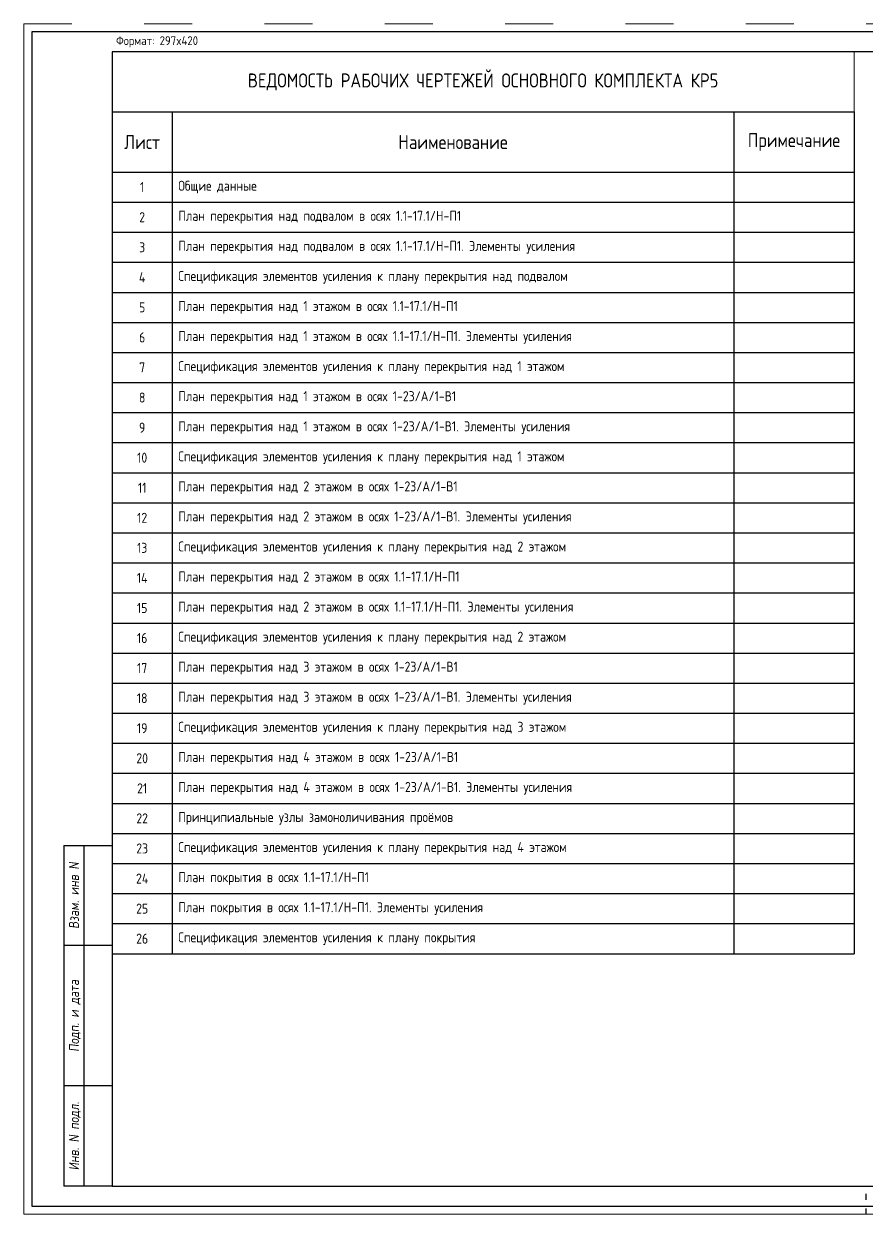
# Paper-space layout '1' of a CAD drawing. Header units: millimetres. Extents: x 0 to 420, y 0 to 297.
# Drawn here: x 0 to 210, y 0 to 297 of the extents above; entities that cross this region are included whole.
import ezdxf
from ezdxf.enums import TextEntityAlignment as Align

# ---------------------------------------------------------------- set-up
doc = ezdxf.new("R2010")
doc.units = ezdxf.units.MM
doc.linetypes.add('ACAD_ISO03W100', pattern=[30, 12, -18])
doc.layers.get('Defpoints').update_dxf_attribs({"lineweight": 0})
for name, color, linetype in [('_RAMKA', 7, 'Continuous'), ('_STAMP', 7, 'Continuous'), ('_TEXT', 7, 'Continuous'), ('КР_Основная', 7, 'Continuous')]:
    doc.layers.add(name, color=color, linetype=linetype)
doc.styles.add('ISOCPEUR', font='isocpeur.ttf', dxfattribs={"width": 0.85})
doc.styles.add('ISOCUPER', font='isocpeur.ttf', dxfattribs={"width": 0.85})
doc.styles.add('SIMPLEX', font='simplex.shx', dxfattribs={"width": 0.85})

# ---------------------------------------------------------------- blocks, each defined once
blk = doc.blocks.new('*T293')
at = {"layer": '_TEXT', "color": 0, "linetype": 'ByBlock', "lineweight": -2, "transparency": 16777216}
for p, q in [((0, -15), (185, -15)), ((0, -15), (0, -30)), ((15, -15), (15, -30)), ((155, -15), (155, -30)), ((185, -15), (185, -30)), ((0, -30), (185, -30)), ((0, -30), (0, -225)), ((15, -30), (15, -225)), ((155, -30), (155, -225)), ((185, -30), (185, -225)), ((0, -37.5), (185, -37.5)), ((0, -45), (185, -45)), ((0, -52.5), (15, -52.5)), ((15, -52.5), (155, -52.5)), ((155, -52.5), (185, -52.5)), ((0, -60), (15, -60)), ((15, -60), (155, -60)), ((155, -60), (185, -60)), ((0, -67.5), (185, -67.5)), ((0, -75), (15, -75)), ((15, -75), (155, -75)), ((155, -75), (185, -75)), ((0, -82.5), (15, -82.5)), ((15, -82.5), (155, -82.5)), ((155, -82.5), (185, -82.5)), ((0, -90), (185, -90)), ((0, -97.5), (15, -97.5)), ((15, -97.5), (155, -97.5)), ((155, -97.5), (185, -97.5)), ((0, -105), (15, -105)), ((15, -105), (155, -105)), ((155, -105), (185, -105)), ((0, -112.5), (185, -112.5)), ((0, -120), (15, -120)), ((15, -120), (155, -120)), ((155, -120), (185, -120)), ((0, -127.5), (15, -127.5)), ((15, -127.5), (155, -127.5)), ((155, -127.5), (185, -127.5)), ((0, -135), (185, -135)), ((0, -142.5), (15, -142.5)), ((15, -142.5), (155, -142.5)), ((155, -142.5), (185, -142.5)), ((0, -150), (15, -150)), ((15, -150), (155, -150)), ((155, -150), (185, -150)), ((0, -157.5), (185, -157.5)), ((0, -165), (15, -165)), ((15, -165), (155, -165)), ((155, -165), (185, -165)), ((0, -172.5), (15, -172.5)), ((15, -172.5), (155, -172.5)), ((155, -172.5), (185, -172.5)), ((0, -180), (185, -180)), ((0, -187.5), (185, -187.5)), ((0, -195), (15, -195)), ((15, -195), (155, -195)), ((155, -195), (185, -195)), ((0, -202.5), (15, -202.5)), ((15, -202.5), (155, -202.5)), ((155, -202.5), (185, -202.5)), ((0, -210), (185, -210)), ((0, -217.5), (15, -217.5)), ((15, -217.5), (155, -217.5)), ((155, -217.5), (185, -217.5)), ((0, -225), (15, -225)), ((15, -225), (155, -225)), ((155, -225), (185, -225))]:
    blk.add_line(p, q, dxfattribs=at)
at = {"layer": 'Defpoints', "color": 8, "linetype": 'ByBlock', "lineweight": 0, "transparency": 16777216}
for p, q in [((0, 0), (185, 0)), ((0, 0), (0, -15)), ((185, 0), (185, -15))]:
    blk.add_line(p, q, dxfattribs=at)
at = {"layer": '_TEXT', "color": 0, "transparency": 16777216, "char_height": 3.5, "attachment_point": 5, "style": 'ISOCPEUR'}
for s, insert, width in [('ВЕДОМОСТЬ РАБОЧИХ ЧЕРТЕЖЕЙ ОСНОВНОГО КОМПЛЕКТА КР5', (92.5, -7.5), 182), ('Лист', (7.5, -22.5), 12), ('Наименование', (85, -22.5), 137), ('Примечание', (170, -22.5), 27)]:
    blk.add_mtext(s, dxfattribs=dict(at, insert=insert, width=width))
at = {"layer": '_TEXT', "transparency": 16777216, "char_height": 2.5, "style": 'ISOCUPER'}
for s, insert, width, attachment_point in [('1', (7.5, -33.75), 12, 5), ('Общие данные', (16.5, -33.75), 137, 4), ('2', (7.5, -41.25), 12, 5), ('План перекрытия над подвалом в осях 1.1-17.1/Н-П1', (16.5, -41.25), 137, 4), ('3', (7.5, -48.75), 12, 5), ('План перекрытия над подвалом в осях 1.1-17.1/Н-П1. Элементы усиления', (16.5, -48.75), 137, 4), ('4', (7.5, -56.25), 12, 5), ('{\\C0;Спецификация элементов усиления к плану перекрытия над подвалом}', (16.5, -56.25), 137, 4), ('План перекрытия над 1 этажом в осях 1.1-17.1/Н-П1', (16.5, -63.75), 137, 4), ('5', (7.5, -63.75), 12, 5), ('6', (7.5, -71.25), 12, 5), ('План перекрытия над 1 этажом в осях 1.1-17.1/Н-П1. Элементы усиления', (16.5, -71.25), 137, 4), ('{\\C0;Спецификация элементов усиления к плану перекрытия над 1 этажом}', (16.5, -78.75), 137, 4), ('7', (7.5, -78.75), 12, 5), ('8', (7.5, -86.25), 12, 5), ('План перекрытия над 1 этажом в осях 1-23/А/1-В1', (16.5, -86.25), 137, 4), ('9', (7.5, -93.75), 12, 5), ('План перекрытия над 1 этажом в осях 1-23/А/1-В1. Элементы усиления', (16.5, -93.75), 137, 4), ('10', (7.5, -101.25), 12, 5), ('{\\C0;Спецификация элементов усиления к плану перекрытия над 1 этажом}', (16.5, -101.25), 137, 4), ('11', (7.5, -108.75), 12, 5), ('План перекрытия над 2 этажом в осях 1-23/А/1-В1', (16.5, -108.75), 137, 4), ('12', (7.5, -116.25), 12, 5), ('План перекрытия над 2 этажом в осях 1-23/А/1-В1. Элементы усиления', (16.5, -116.25), 137, 4), ('13', (7.5, -123.75), 12, 5), ('{\\C0;Спецификация элементов усиления к плану перекрытия над 2 этажом}', (16.5, -123.75), 137, 4), ('14', (7.5, -131.25), 12, 5), ('План перекрытия над 2 этажом в осях 1.1-17.1/Н-П1', (16.5, -131.25), 137, 4), ('15', (7.5, -138.75), 12, 5), ('План перекрытия над 2 этажом в осях 1.1-17.1/Н-П1. Элементы усиления', (16.5, -138.75), 137, 4), ('16', (7.5, -146.25), 12, 5), ('{\\C0;Спецификация элементов усиления к плану перекрытия над 2 этажом}', (16.5, -146.25), 137, 4), ('17', (7.5, -153.75), 12, 5), ('План перекрытия над 3 этажом в осях 1-23/А/1-В1', (16.5, -153.75), 137, 4), ('18', (7.5, -161.25), 12, 5), ('План перекрытия над 3 этажом в осях 1-23/А/1-В1. Элементы усиления', (16.5, -161.25), 137, 4), ('19', (7.5, -168.75), 12, 5), ('{\\C0;Спецификация элементов усиления к плану перекрытия над 3 этажом}', (16.5, -168.75), 137, 4), ('20', (7.5, -176.25), 12, 5), ('План перекрытия над 4 этажом в осях 1-23/А/1-В1', (16.5, -176.25), 137, 4), ('21', (7.5, -183.75), 12, 5), ('План перекрытия над 4 этажом в осях 1-23/А/1-В1. Элементы усиления', (16.5, -183.75), 137, 4), ('22', (7.5, -191.25), 12, 5), ('Принципиальные узлы замоноличивания проёмов', (16.5, -191.25), 137, 4), ('23', (7.5, -198.75), 12, 5), ('{\\C0;Спецификация элементов усиления к плану перекрытия над 4 этажом}', (16.5, -198.75), 137, 4), ('План покрытия в осях 1.1-17.1/Н-П1', (16.5, -206.25), 137, 4), ('24', (7.5, -206.25), 12, 5), ('25', (7.5, -213.75), 12, 5), ('План покрытия в осях 1.1-17.1/Н-П1. Элементы усиления', (16.5, -213.75), 137, 4), ('{\\C0;Спецификация элементов усиления к плану покрытия}', (16.5, -221.25), 137, 4), ('26', (7.5, -221.25), 12, 5)]:
    blk.add_mtext(s, dxfattribs=dict(at, insert=insert, width=width, attachment_point=attachment_point))
blk = doc.blocks.new('_DOP_POLE без согл')
at = {"layer": '_STAMP'}
for p, q in [((-12, 85), (-12, 0)), ((-12, 85), (0, 85)), ((-7, 85), (-7, 0)), ((0, 85), (0, 0)), ((0, 60), (-12, 60)), ((0, 25), (-12, 25)), ((0, 0), (-12, 0))]:
    blk.add_line(p, q, dxfattribs=at)
at = {"layer": '_TEXT', "style": 'ISOCPEUR', "oblique": 7, "width": 0.85}
for s, p in [('Взам. инв N', (-9.5, 72.5)), ('Подп. и дата', (-9.5, 42.5)), ('Инв. N подл.', (-9.5, 12.5))]:
    blk.add_text(s, height=2.5, rotation=90, dxfattribs=at).set_placement(p, align=Align.MIDDLE_CENTER)

psp = doc.layouts.new('1')

# ---------------------------------------------------------------- linework, layer by layer
at = {"layer": '_RAMKA', "color": 253, "linetype": 'ACAD_ISO03W100', "ltscale": 0.12}
psp.add_line((210, 0), (210, 7), dxfattribs=at)
at = {"layer": '_RAMKA', "color": 0}
for points in [[(2, 2), (418, 2), (418, 295), (2, 295)], [(22, 7), (413, 7), (413, 290), (22, 290)]]:
    psp.add_lwpolyline(points, close=True, dxfattribs=at)
at = {"layer": 'Defpoints', "color": 255}
for q in [(0, 297), (420, 0)]:
    psp.add_line((0, 0), q, dxfattribs=at)
at = {"layer": 'Defpoints', "color": 253, "linetype": 'ACAD_ISO03W100'}
psp.add_lwpolyline([(0, 297), (420, 297), (420, 0), (0, 0)], close=True, dxfattribs=at)

# ---------------------------------------------------------------- block references
psp.add_blockref('*T293', (22, 290))
at = {"layer": 'КР_Основная'}
psp.add_blockref('_DOP_POLE без согл', (22, 7), dxfattribs=at)

# ---------------------------------------------------------------- texts
at = {"layer": '_RAMKA', "color": 8, "insert": (23, 292.5), "char_height": 2.2, "attachment_point": 4, "style": 'SIMPLEX'}
psp.add_mtext_dynamic_manual_height_columns('Формат: 297x420', width=59.7559, gutter_width=12.5, heights=[0], dxfattribs=at)

doc.saveas('drawing.dxf')
